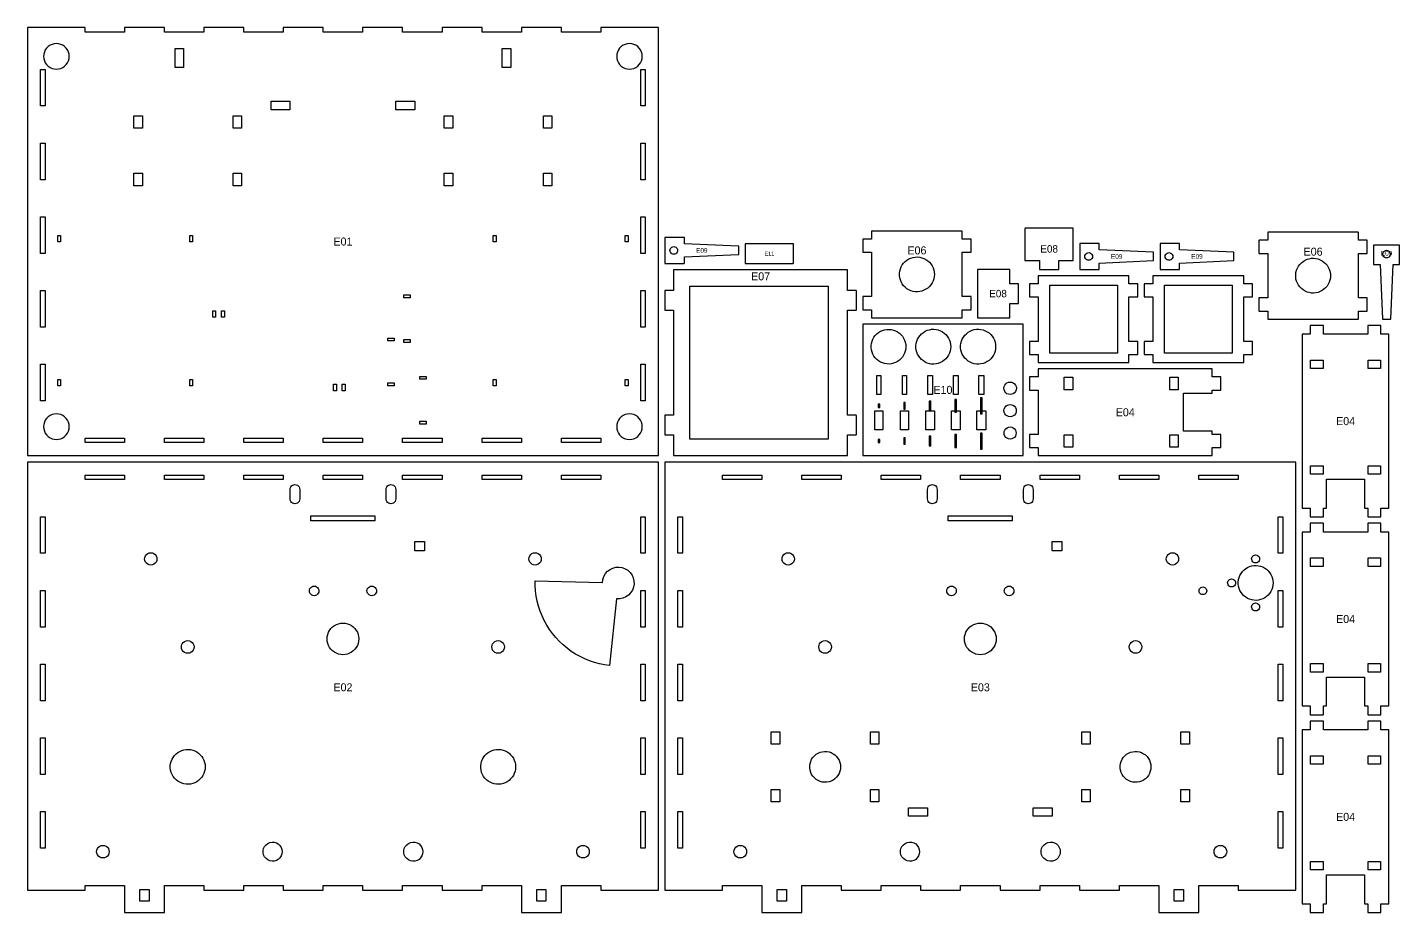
# Model space of a CAD drawing. Header units: millimetres. Extents: x 5 to 863, y 5 to 558.
import ezdxf
from ezdxf.enums import TextEntityAlignment as Align

# ---------------------------------------------------------------- set-up
doc = ezdxf.new("R2010")
doc.units = ezdxf.units.MM
for name, color, linetype in [('CUT', 1, 'CONTINUOUS'), ('ENGRAVE', 7, 'CONTINUOUS'), ('SCORE', 5, 'CONTINUOUS')]:
    doc.layers.add(name, color=color, linetype=linetype)

msp = doc.modelspace()

# ---------------------------------------------------------------- linework, layer by layer
at = {"layer": 'CUT'}
for points in [[(5, 290.8), (5.029, 290.729), (5.1, 290.7), (399.263, 290.7), (399.334, 290.729), (399.363, 290.8), (399.363, 558.3), (399.334, 558.371), (399.263, 558.4), (363.452, 558.4), (363.381, 558.371), (363.352, 558.3), (363.352, 555.4), (338.741, 555.4), (338.741, 558.3), (338.712, 558.371), (338.641, 558.4), (313.83, 558.4), (313.76, 558.371), (313.73, 558.3), (313.73, 555.4), (289.12, 555.4), (289.12, 558.3), (289.09, 558.371), (289.02, 558.4), (264.209, 558.4), (264.138, 558.371), (264.109, 558.3), (264.109, 555.4), (239.498, 555.4), (239.498, 558.3), (239.469, 558.371), (239.398, 558.4), (214.587, 558.4), (214.516, 558.371), (214.487, 558.3), (214.487, 555.4), (189.876, 555.4), (189.876, 558.3), (189.847, 558.371), (189.776, 558.4), (164.965, 558.4), (164.895, 558.371), (164.865, 558.3), (164.865, 555.4), (140.254, 555.4), (140.254, 558.3), (140.225, 558.371), (140.154, 558.4), (115.343, 558.4), (115.273, 558.371), (115.243, 558.3), (115.243, 555.4), (90.633, 555.4), (90.633, 558.3), (90.603, 558.371), (90.533, 558.4), (65.722, 558.4), (65.651, 558.371), (65.622, 558.3), (65.622, 555.4), (41.011, 555.4), (41.011, 558.3), (40.982, 558.371), (40.911, 558.4), (5.1, 558.4), (5.029, 558.371), (5, 558.3)], [(97.282, 545.2), (102.582, 545.2), (102.582, 533.4), (97.282, 533.4)], [(301.782, 545.2), (307.082, 545.2), (307.082, 533.4), (301.782, 533.4)], [(13.2, 509.309), (13.2, 532.155), (16, 532.155), (16, 509.309)], [(388.363, 509.309), (388.363, 532.155), (391.163, 532.155), (391.163, 509.309)], [(157.282, 512.2), (169.082, 512.2), (169.082, 506.9), (157.282, 506.9)], [(235.282, 512.2), (247.082, 512.2), (247.082, 506.9), (235.282, 506.9)], [(71.532, 503.2), (76.832, 503.2), (76.832, 495.4), (71.532, 495.4)], [(133.532, 503.2), (138.832, 503.2), (138.832, 495.4), (133.532, 495.4)], [(265.532, 503.2), (270.832, 503.2), (270.832, 495.4), (265.532, 495.4)], [(327.532, 503.2), (332.832, 503.2), (332.832, 495.4), (327.532, 495.4)], [(13.2, 463.218), (13.2, 486.064), (16, 486.064), (16, 463.218)], [(388.363, 463.218), (388.363, 486.064), (391.163, 486.064), (391.163, 463.218)], [(71.532, 467.2), (76.832, 467.2), (76.832, 459.4), (71.532, 459.4)], [(133.532, 467.2), (138.832, 467.2), (138.832, 459.4), (133.532, 459.4)], [(265.532, 467.2), (270.832, 467.2), (270.832, 459.4), (265.532, 459.4)], [(327.532, 467.2), (332.832, 467.2), (332.832, 459.4), (327.532, 459.4)], [(13.2, 417.127), (13.2, 439.973), (16, 439.973), (16, 417.127)], [(388.363, 417.127), (388.363, 439.973), (391.163, 439.973), (391.163, 417.127)], [(527.063, 382), (527.092, 381.929), (527.163, 381.9), (532.563, 381.9), (532.563, 377), (532.592, 376.929), (532.663, 376.9), (589.163, 376.9), (589.234, 376.929), (589.263, 377), (589.263, 381.9), (594.663, 381.9), (594.734, 381.929), (594.763, 382), (594.763, 390), (594.734, 390.071), (594.663, 390.1), (589.263, 390.1), (589.263, 417.9), (594.663, 417.9), (594.734, 417.929), (594.763, 418), (594.763, 426), (594.734, 426.071), (594.663, 426.1), (589.263, 426.1), (589.263, 431), (589.234, 431.071), (589.163, 431.1), (532.663, 431.1), (532.592, 431.071), (532.563, 431), (532.563, 426.1), (527.163, 426.1), (527.092, 426.071), (527.063, 426), (527.063, 418), (527.092, 417.929), (527.163, 417.9), (532.563, 417.9), (532.563, 390.1), (527.163, 390.1), (527.092, 390.071), (527.063, 390)], [(628.463, 412.7), (628.492, 412.629), (628.563, 412.6), (637.463, 412.6), (637.463, 407.2), (637.492, 407.129), (637.563, 407.1), (649.563, 407.1), (649.634, 407.129), (649.663, 407.2), (649.663, 412.6), (658.563, 412.6), (658.634, 412.629), (658.663, 412.7), (658.663, 432.7), (658.634, 432.771), (658.563, 432.8), (628.563, 432.8), (628.492, 432.771), (628.463, 432.7)], [(774.663, 381.2), (774.692, 381.129), (774.763, 381.1), (780.163, 381.1), (780.163, 376.2), (780.192, 376.129), (780.263, 376.1), (836.763, 376.1), (836.834, 376.129), (836.863, 376.2), (836.863, 381.1), (842.263, 381.1), (842.334, 381.129), (842.363, 381.2), (842.363, 389.2), (842.334, 389.271), (842.263, 389.3), (836.863, 389.3), (836.863, 417.1), (842.263, 417.1), (842.334, 417.129), (842.363, 417.2), (842.363, 425.2), (842.334, 425.271), (842.263, 425.3), (836.863, 425.3), (836.863, 430.2), (836.834, 430.271), (836.763, 430.3), (780.263, 430.3), (780.192, 430.271), (780.163, 430.2), (780.163, 425.3), (774.763, 425.3), (774.692, 425.271), (774.663, 425.2), (774.663, 417.2), (774.692, 417.129), (774.763, 417.1), (780.163, 417.1), (780.163, 389.3), (774.763, 389.3), (774.692, 389.271), (774.663, 389.2)], [(23.95, 428.3), (25.75, 428.3), (25.75, 424.3), (23.95, 424.3)], [(106.45, 428.3), (108.25, 428.3), (108.25, 424.3), (106.45, 424.3)], [(296.113, 428.3), (297.913, 428.3), (297.913, 424.3), (296.113, 424.3)], [(378.613, 428.3), (380.413, 428.3), (380.413, 424.3), (378.613, 424.3)], [(449.467, 416.4), (449.535, 416.431), (449.563, 416.5), (449.563, 421.5), (449.535, 421.569), (449.467, 421.6), (415.563, 423.096), (415.563, 427), (415.534, 427.071), (415.463, 427.1), (403.463, 427.1), (403.392, 427.071), (403.363, 427), (403.363, 411), (403.392, 410.929), (403.463, 410.9), (415.463, 410.9), (415.534, 410.929), (415.563, 411), (415.563, 414.904)], [(409.584, 421.317), (410.163, 421.078), (410.66, 420.696), (411.041, 420.2), (411.28, 419.621), (411.362, 419), (411.28, 418.379), (411.041, 417.8), (410.66, 417.304), (410.163, 416.922), (409.584, 416.683), (408.963, 416.601), (408.342, 416.683), (407.763, 416.922), (407.267, 417.304), (406.885, 417.8), (406.646, 418.379), (406.564, 419), (406.646, 419.621), (406.885, 420.2), (407.267, 420.696), (407.763, 421.078), (408.342, 421.317), (408.963, 421.399)], [(453.563, 411), (453.592, 410.929), (453.663, 410.9), (483.663, 410.9), (483.734, 410.929), (483.763, 411), (483.763, 423), (483.734, 423.071), (483.663, 423.1), (453.663, 423.1), (453.592, 423.071), (453.563, 423)], [(708.767, 412.6), (708.835, 412.631), (708.863, 412.7), (708.863, 417.7), (708.835, 417.769), (708.767, 417.8), (674.863, 419.296), (674.863, 423.2), (674.834, 423.271), (674.763, 423.3), (662.763, 423.3), (662.692, 423.271), (662.663, 423.2), (662.663, 407.2), (662.692, 407.129), (662.763, 407.1), (674.763, 407.1), (674.834, 407.129), (674.863, 407.2), (674.863, 411.104)], [(758.967, 412.6), (759.035, 412.631), (759.063, 412.7), (759.063, 417.7), (759.035, 417.769), (758.967, 417.8), (725.063, 419.296), (725.063, 423.2), (725.034, 423.271), (724.963, 423.3), (712.963, 423.3), (712.892, 423.271), (712.863, 423.2), (712.863, 407.2), (712.892, 407.129), (712.963, 407.1), (724.963, 407.1), (725.034, 407.129), (725.063, 407.2), (725.063, 411.104)], [(851.863, 376.196), (851.894, 376.128), (851.963, 376.1), (856.963, 376.1), (857.032, 376.128), (857.063, 376.196), (858.559, 410.1), (862.463, 410.1), (862.534, 410.129), (862.563, 410.2), (862.563, 422.2), (862.534, 422.271), (862.463, 422.3), (846.463, 422.3), (846.392, 422.271), (846.363, 422.2), (846.363, 410.2), (846.392, 410.129), (846.463, 410.1), (850.367, 410.1)], [(571.723, 402.606), (571.456, 401.235), (571.016, 399.91), (570.41, 398.651), (569.648, 397.481), (568.743, 396.417), (567.709, 395.478), (566.563, 394.679), (565.325, 394.033), (564.014, 393.551), (562.653, 393.24), (561.262, 393.106), (559.866, 393.151), (558.488, 393.373), (557.149, 393.771), (555.871, 394.336), (554.677, 395.06), (553.585, 395.931), (552.613, 396.934), (551.778, 398.054), (551.093, 399.271), (550.569, 400.565), (550.214, 401.916), (550.036, 403.302), (550.036, 404.698), (550.214, 406.084), (550.569, 407.435), (551.093, 408.729), (551.778, 409.946), (552.613, 411.066), (553.585, 412.069), (554.677, 412.94), (555.871, 413.664), (557.149, 414.229), (558.488, 414.627), (559.866, 414.849), (561.262, 414.894), (562.653, 414.76), (564.014, 414.449), (565.325, 413.967), (566.563, 413.321), (567.709, 412.522), (568.743, 411.583), (569.648, 410.519), (570.41, 409.349), (571.016, 408.09), (571.456, 406.765), (571.723, 405.394), (571.813, 404)], [(668.884, 417.517), (669.463, 417.278), (669.96, 416.896), (670.341, 416.4), (670.58, 415.821), (670.662, 415.2), (670.58, 414.579), (670.341, 414), (669.96, 413.504), (669.463, 413.122), (668.884, 412.883), (668.263, 412.801), (667.642, 412.883), (667.063, 413.122), (666.567, 413.504), (666.185, 414), (665.946, 414.579), (665.864, 415.2), (665.946, 415.821), (666.185, 416.4), (666.567, 416.896), (667.063, 417.278), (667.642, 417.517), (668.263, 417.599)], [(719.084, 417.517), (719.663, 417.278), (720.16, 416.896), (720.541, 416.4), (720.78, 415.821), (720.862, 415.2), (720.78, 414.579), (720.541, 414), (720.16, 413.504), (719.663, 413.122), (719.084, 412.883), (718.463, 412.801), (717.842, 412.883), (717.263, 413.122), (716.767, 413.504), (716.385, 414), (716.146, 414.579), (716.064, 415.2), (716.146, 415.821), (716.385, 416.4), (716.767, 416.896), (717.263, 417.278), (717.842, 417.517), (718.463, 417.599)], [(819.323, 401.806), (819.056, 400.435), (818.616, 399.11), (818.01, 397.851), (817.248, 396.681), (816.343, 395.617), (815.309, 394.678), (814.163, 393.879), (812.925, 393.233), (811.614, 392.751), (810.253, 392.44), (808.862, 392.306), (807.466, 392.351), (806.088, 392.573), (804.749, 392.971), (803.471, 393.536), (802.277, 394.26), (801.185, 395.131), (800.213, 396.134), (799.378, 397.254), (798.693, 398.471), (798.169, 399.765), (797.814, 401.116), (797.636, 402.502), (797.636, 403.898), (797.814, 405.284), (798.169, 406.635), (798.693, 407.929), (799.378, 409.146), (800.213, 410.266), (801.185, 411.269), (802.277, 412.14), (803.471, 412.864), (804.749, 413.429), (806.088, 413.827), (807.466, 414.049), (808.862, 414.094), (810.253, 413.96), (811.614, 413.649), (812.925, 413.167), (814.163, 412.521), (815.309, 411.722), (816.343, 410.783), (817.248, 409.719), (818.01, 408.549), (818.616, 407.29), (819.056, 405.965), (819.323, 404.594), (819.413, 403.2)], [(856.78, 416.079), (856.541, 415.5), (856.16, 415.004), (855.663, 414.622), (855.084, 414.383), (854.463, 414.301), (853.842, 414.383), (853.263, 414.622), (852.767, 415.004), (852.385, 415.5), (852.146, 416.079), (852.064, 416.7), (852.146, 417.321), (852.385, 417.9), (852.767, 418.396), (853.263, 418.778), (853.842, 419.017), (854.463, 419.099), (855.084, 419.017), (855.663, 418.778), (856.16, 418.396), (856.541, 417.9), (856.78, 417.321), (856.862, 416.7)], [(517.463, 290.7), (517.534, 290.729), (517.563, 290.8), (517.563, 303.7), (522.963, 303.7), (523.034, 303.729), (523.063, 303.8), (523.063, 315.8), (523.034, 315.871), (522.963, 315.9), (517.563, 315.9), (517.563, 381.7), (522.963, 381.7), (523.034, 381.729), (523.063, 381.8), (523.063, 393.8), (523.034, 393.871), (522.963, 393.9), (517.563, 393.9), (517.563, 406.8), (517.534, 406.871), (517.463, 406.9), (408.963, 406.9), (408.892, 406.871), (408.863, 406.8), (408.863, 393.9), (403.463, 393.9), (403.392, 393.871), (403.363, 393.8), (403.363, 381.8), (403.392, 381.729), (403.463, 381.7), (408.863, 381.7), (408.863, 315.9), (403.463, 315.9), (403.392, 315.871), (403.363, 315.8), (403.363, 303.8), (403.392, 303.729), (403.463, 303.7), (408.863, 303.7), (408.863, 290.8), (408.892, 290.729), (408.963, 290.7)], [(618.863, 376.9), (618.934, 376.929), (618.963, 377), (618.963, 385.9), (624.363, 385.9), (624.434, 385.929), (624.463, 386), (624.463, 398), (624.434, 398.071), (624.363, 398.1), (618.963, 398.1), (618.963, 407), (618.934, 407.071), (618.863, 407.1), (598.863, 407.1), (598.792, 407.071), (598.763, 407), (598.763, 377), (598.792, 376.929), (598.863, 376.9)], [(631.263, 354), (631.292, 353.929), (631.363, 353.9), (636.763, 353.9), (636.763, 349), (636.792, 348.929), (636.863, 348.9), (693.363, 348.9), (693.434, 348.929), (693.463, 349), (693.463, 353.9), (698.863, 353.9), (698.934, 353.929), (698.963, 354), (698.963, 362), (698.934, 362.071), (698.863, 362.1), (693.463, 362.1), (693.463, 389.9), (698.863, 389.9), (698.934, 389.929), (698.963, 390), (698.963, 398), (698.934, 398.071), (698.863, 398.1), (693.463, 398.1), (693.463, 403), (693.434, 403.071), (693.363, 403.1), (636.863, 403.1), (636.792, 403.071), (636.763, 403), (636.763, 398.1), (631.363, 398.1), (631.292, 398.071), (631.263, 398), (631.263, 390), (631.292, 389.929), (631.363, 389.9), (636.763, 389.9), (636.763, 362.1), (631.363, 362.1), (631.292, 362.071), (631.263, 362)], [(702.963, 354), (702.992, 353.929), (703.063, 353.9), (708.463, 353.9), (708.463, 349), (708.492, 348.929), (708.563, 348.9), (765.063, 348.9), (765.134, 348.929), (765.163, 349), (765.163, 353.9), (770.563, 353.9), (770.634, 353.929), (770.663, 354), (770.663, 362), (770.634, 362.071), (770.563, 362.1), (765.163, 362.1), (765.163, 389.9), (770.563, 389.9), (770.634, 389.929), (770.663, 390), (770.663, 398), (770.634, 398.071), (770.563, 398.1), (765.163, 398.1), (765.163, 403), (765.134, 403.071), (765.063, 403.1), (708.563, 403.1), (708.492, 403.071), (708.463, 403), (708.463, 398.1), (703.063, 398.1), (702.992, 398.071), (702.963, 398), (702.963, 390), (702.992, 389.929), (703.063, 389.9), (708.463, 389.9), (708.463, 362.1), (703.063, 362.1), (702.992, 362.071), (702.963, 362)], [(505.363, 300.9), (419.063, 300.9), (419.063, 396.7), (505.363, 396.7)], [(643.913, 397.2), (686.313, 397.2), (686.313, 354.8), (643.913, 354.8)], [(715.613, 397.2), (758.013, 397.2), (758.013, 354.8), (715.613, 354.8)], [(13.2, 371.036), (13.2, 393.882), (16, 393.882), (16, 371.036)], [(240.182, 391.2), (244.182, 391.2), (244.182, 389.4), (240.182, 389.4)], [(388.363, 371.036), (388.363, 393.882), (391.163, 393.882), (391.163, 371.036)], [(120.782, 381.3), (122.582, 381.3), (122.582, 377.3), (120.782, 377.3)], [(126.282, 381.3), (128.082, 381.3), (128.082, 377.3), (126.282, 377.3)], [(527.063, 290.8), (527.092, 290.729), (527.163, 290.7), (627.163, 290.7), (627.234, 290.729), (627.263, 290.8), (627.263, 372.8), (627.234, 372.871), (627.163, 372.9), (527.163, 372.9), (527.092, 372.871), (527.063, 372.8)], [(553.924, 357.413), (553.658, 356.048), (553.22, 354.728), (552.617, 353.476), (551.858, 352.311), (550.957, 351.252), (549.928, 350.317), (548.788, 349.522), (547.555, 348.879), (546.25, 348.399), (544.895, 348.089), (543.511, 347.956), (542.121, 348), (540.749, 348.222), (539.416, 348.618), (538.145, 349.181), (536.956, 349.901), (535.869, 350.768), (534.902, 351.767), (534.07, 352.881), (533.388, 354.092), (532.866, 355.381), (532.513, 356.726), (532.336, 358.105), (532.336, 359.495), (532.513, 360.874), (532.866, 362.219), (533.388, 363.508), (534.07, 364.719), (534.902, 365.833), (535.869, 366.832), (536.956, 367.699), (538.145, 368.419), (539.416, 368.982), (540.749, 369.378), (542.121, 369.6), (543.511, 369.644), (544.895, 369.511), (546.25, 369.201), (547.555, 368.721), (548.788, 368.078), (549.928, 367.283), (550.957, 366.348), (551.858, 365.289), (552.617, 364.124), (553.22, 362.872), (553.658, 361.552), (553.924, 360.187), (554.013, 358.8)], [(581.973, 357.406), (581.706, 356.035), (581.266, 354.71), (580.66, 353.451), (579.898, 352.281), (578.993, 351.217), (577.959, 350.278), (576.813, 349.479), (575.575, 348.833), (574.264, 348.351), (572.903, 348.04), (571.512, 347.906), (570.116, 347.951), (568.738, 348.173), (567.399, 348.571), (566.121, 349.136), (564.927, 349.86), (563.835, 350.731), (562.863, 351.734), (562.028, 352.854), (561.343, 354.071), (560.819, 355.365), (560.464, 356.716), (560.286, 358.102), (560.286, 359.498), (560.464, 360.884), (560.819, 362.235), (561.343, 363.529), (562.028, 364.746), (562.863, 365.866), (563.835, 366.869), (564.927, 367.74), (566.121, 368.464), (567.399, 369.029), (568.738, 369.427), (570.116, 369.649), (571.512, 369.694), (572.903, 369.56), (574.264, 369.249), (575.575, 368.767), (576.813, 368.121), (577.959, 367.322), (578.993, 366.383), (579.898, 365.319), (580.66, 364.149), (581.266, 362.89), (581.706, 361.565), (581.973, 360.194), (582.063, 358.8)], [(610.023, 357.4), (609.755, 356.023), (609.313, 354.691), (608.704, 353.427), (607.938, 352.251), (607.029, 351.182), (605.99, 350.239), (604.839, 349.436), (603.595, 348.787), (602.279, 348.303), (600.911, 347.991), (599.514, 347.856), (598.112, 347.901), (596.726, 348.125), (595.381, 348.524), (594.098, 349.092), (592.898, 349.819), (591.801, 350.694), (590.825, 351.702), (589.986, 352.827), (589.298, 354.049), (588.771, 355.35), (588.415, 356.707), (588.236, 358.098), (588.236, 359.502), (588.415, 360.893), (588.771, 362.25), (589.298, 363.551), (589.986, 364.773), (590.825, 365.898), (591.801, 366.906), (592.898, 367.781), (594.098, 368.508), (595.381, 369.076), (596.726, 369.475), (598.112, 369.699), (599.514, 369.744), (600.911, 369.609), (602.279, 369.297), (603.595, 368.813), (604.839, 368.164), (605.99, 367.361), (607.029, 366.418), (607.938, 365.349), (608.704, 364.173), (609.313, 362.909), (609.755, 361.577), (610.023, 360.2), (610.113, 358.8)], [(801.726, 258), (801.755, 257.929), (801.826, 257.9), (806.726, 257.9), (806.726, 252.5), (806.755, 252.429), (806.826, 252.4), (814.826, 252.4), (814.897, 252.429), (814.926, 252.5), (814.926, 257.9), (816.826, 257.9), (816.897, 257.929), (816.926, 258), (816.926, 275.9), (840.726, 275.9), (840.726, 258), (840.755, 257.929), (840.826, 257.9), (842.726, 257.9), (842.726, 252.5), (842.755, 252.429), (842.826, 252.4), (850.826, 252.4), (850.897, 252.429), (850.926, 252.5), (850.926, 257.9), (855.826, 257.9), (855.897, 257.929), (855.926, 258), (855.926, 366.5), (855.897, 366.571), (855.826, 366.6), (850.926, 366.6), (850.926, 372), (850.897, 372.071), (850.826, 372.1), (842.826, 372.1), (842.755, 372.071), (842.726, 372), (842.726, 366.6), (814.926, 366.6), (814.926, 372), (814.897, 372.071), (814.826, 372.1), (806.826, 372.1), (806.755, 372.071), (806.726, 372), (806.726, 366.6), (801.826, 366.6), (801.755, 366.571), (801.726, 366.5)], [(230.182, 364.2), (234.182, 364.2), (234.182, 362.4), (230.182, 362.4)], [(240.182, 363.2), (244.182, 363.2), (244.182, 361.4), (240.182, 361.4)], [(13.2, 324.945), (13.2, 347.791), (16, 347.791), (16, 324.945)], [(388.363, 324.945), (388.363, 347.791), (391.163, 347.791), (391.163, 324.945)], [(745.363, 290.7), (745.434, 290.729), (745.463, 290.8), (745.463, 295.7), (750.863, 295.7), (750.934, 295.729), (750.963, 295.8), (750.963, 303.8), (750.934, 303.871), (750.863, 303.9), (745.463, 303.9), (745.463, 305.8), (745.434, 305.871), (745.363, 305.9), (727.463, 305.9), (727.463, 329.7), (745.363, 329.7), (745.434, 329.729), (745.463, 329.8), (745.463, 331.7), (750.863, 331.7), (750.934, 331.729), (750.963, 331.8), (750.963, 339.8), (750.934, 339.871), (750.863, 339.9), (745.463, 339.9), (745.463, 344.8), (745.434, 344.871), (745.363, 344.9), (636.863, 344.9), (636.792, 344.871), (636.763, 344.8), (636.763, 339.9), (631.363, 339.9), (631.292, 339.871), (631.263, 339.8), (631.263, 331.8), (631.292, 331.729), (631.363, 331.7), (636.763, 331.7), (636.763, 303.9), (631.363, 303.9), (631.292, 303.871), (631.263, 303.8), (631.263, 295.8), (631.292, 295.729), (631.363, 295.7), (636.763, 295.7), (636.763, 290.8), (636.792, 290.729), (636.863, 290.7)], [(806.926, 345.1), (806.926, 350.4), (814.726, 350.4), (814.726, 345.1)], [(842.926, 345.1), (842.926, 350.4), (850.726, 350.4), (850.726, 345.1)], [(23.95, 338.3), (25.75, 338.3), (25.75, 334.3), (23.95, 334.3)], [(106.45, 338.3), (108.25, 338.3), (108.25, 334.3), (106.45, 334.3)], [(196.282, 335.3), (198.082, 335.3), (198.082, 331.3), (196.282, 331.3)], [(201.782, 335.3), (203.582, 335.3), (203.582, 331.3), (201.782, 331.3)], [(230.182, 336.2), (234.182, 336.2), (234.182, 334.4), (230.182, 334.4)], [(250.182, 340.2), (254.182, 340.2), (254.182, 338.4), (250.182, 338.4)], [(296.113, 338.3), (297.913, 338.3), (297.913, 334.3), (296.113, 334.3)], [(378.613, 338.3), (380.413, 338.3), (380.413, 334.3), (378.613, 334.3)], [(535.913, 340.7), (538.413, 340.7), (538.413, 328.9), (535.913, 328.9)], [(551.838, 340.7), (554.488, 340.7), (554.488, 328.9), (551.838, 328.9)], [(567.763, 340.7), (570.563, 340.7), (570.563, 328.9), (567.763, 328.9)], [(583.688, 340.7), (586.638, 340.7), (586.638, 328.9), (583.688, 328.9)], [(599.613, 340.7), (602.713, 340.7), (602.713, 328.9), (599.613, 328.9)], [(622.929, 331.791), (622.54, 330.85), (621.92, 330.043), (621.113, 329.423), (620.172, 329.034), (619.163, 328.901), (618.154, 329.034), (617.213, 329.423), (616.406, 330.043), (615.786, 330.85), (615.397, 331.791), (615.264, 332.8), (615.397, 333.809), (615.786, 334.75), (616.406, 335.557), (617.213, 336.177), (618.154, 336.566), (619.163, 336.699), (620.172, 336.566), (621.113, 336.177), (621.92, 335.557), (622.54, 334.75), (622.929, 333.809), (623.062, 332.8)], [(658.263, 331.9), (652.963, 331.9), (652.963, 339.7), (658.263, 339.7)], [(724.263, 331.9), (718.963, 331.9), (718.963, 339.7), (724.263, 339.7)], [(534.663, 318.7), (539.663, 318.7), (539.663, 306.9), (534.663, 306.9)], [(550.588, 318.7), (555.738, 318.7), (555.738, 306.9), (550.588, 306.9)], [(566.513, 318.7), (571.813, 318.7), (571.813, 306.9), (566.513, 306.9)], [(582.438, 318.7), (587.888, 318.7), (587.888, 306.9), (582.438, 306.9)], [(598.363, 318.7), (603.963, 318.7), (603.963, 306.9), (598.363, 306.9)], [(622.881, 317.804), (622.497, 316.875), (621.885, 316.078), (621.088, 315.467), (620.159, 315.082), (619.163, 314.951), (618.167, 315.082), (617.238, 315.467), (616.441, 316.078), (615.83, 316.875), (615.445, 317.804), (615.314, 318.8), (615.445, 319.796), (615.83, 320.725), (616.441, 321.522), (617.238, 322.133), (618.167, 322.518), (619.163, 322.649), (620.159, 322.518), (621.088, 322.133), (621.885, 321.522), (622.497, 320.725), (622.881, 319.796), (623.012, 318.8)], [(250.182, 312.2), (254.182, 312.2), (254.182, 310.4), (250.182, 310.4)], [(41.011, 298.9), (41.011, 301.7), (65.622, 301.7), (65.622, 298.9)], [(90.633, 298.9), (90.633, 301.7), (115.243, 301.7), (115.243, 298.9)], [(140.254, 298.9), (140.254, 301.7), (164.865, 301.7), (164.865, 298.9)], [(189.876, 298.9), (189.876, 301.7), (214.487, 301.7), (214.487, 298.9)], [(239.498, 298.9), (239.498, 301.7), (264.109, 301.7), (264.109, 298.9)], [(289.12, 298.9), (289.12, 301.7), (313.73, 301.7), (313.73, 298.9)], [(338.741, 298.9), (338.741, 301.7), (363.352, 301.7), (363.352, 298.9)], [(622.833, 303.817), (622.453, 302.9), (621.849, 302.114), (621.063, 301.51), (620.146, 301.13), (619.163, 301.001), (618.18, 301.13), (617.263, 301.51), (616.477, 302.114), (615.873, 302.9), (615.493, 303.817), (615.364, 304.8), (615.493, 305.783), (615.873, 306.7), (616.477, 307.486), (617.263, 308.09), (618.18, 308.47), (619.163, 308.599), (620.146, 308.47), (621.063, 308.09), (621.849, 307.486), (622.453, 306.7), (622.833, 305.783), (622.962, 304.8)], [(658.263, 295.9), (652.963, 295.9), (652.963, 303.7), (658.263, 303.7)], [(724.263, 295.9), (718.963, 295.9), (718.963, 303.7), (724.263, 303.7)], [(5, 19.1), (5.029, 19.029), (5.1, 19), (40.911, 19), (40.982, 19.029), (41.011, 19.1), (41.011, 22), (65.622, 22), (65.622, 5.1), (65.651, 5.029), (65.722, 5), (90.533, 5), (90.603, 5.029), (90.633, 5.1), (90.633, 22), (115.243, 22), (115.243, 19.1), (115.273, 19.029), (115.343, 19), (140.154, 19), (140.225, 19.029), (140.254, 19.1), (140.254, 22), (164.865, 22), (164.865, 19.1), (164.895, 19.029), (164.965, 19), (189.776, 19), (189.847, 19.029), (189.876, 19.1), (189.876, 22), (214.487, 22), (214.487, 19.1), (214.516, 19.029), (214.587, 19), (239.398, 19), (239.469, 19.029), (239.498, 19.1), (239.498, 22), (264.109, 22), (264.109, 19.1), (264.138, 19.029), (264.209, 19), (289.02, 19), (289.09, 19.029), (289.12, 19.1), (289.12, 22), (313.73, 22), (313.73, 5.1), (313.76, 5.029), (313.83, 5), (338.641, 5), (338.712, 5.029), (338.741, 5.1), (338.741, 22), (363.352, 22), (363.352, 19.1), (363.381, 19.029), (363.452, 19), (399.263, 19), (399.334, 19.029), (399.363, 19.1), (399.363, 286.6), (399.334, 286.671), (399.263, 286.7), (5.1, 286.7), (5.029, 286.671), (5, 286.6)], [(403.363, 19.1), (403.392, 19.029), (403.463, 19), (439.274, 19), (439.345, 19.029), (439.374, 19.1), (439.374, 22), (463.985, 22), (463.985, 5.1), (464.014, 5.029), (464.085, 5), (488.896, 5), (488.966, 5.029), (488.996, 5.1), (488.996, 22), (513.607, 22), (513.607, 19.1), (513.636, 19.029), (513.707, 19), (538.517, 19), (538.588, 19.029), (538.617, 19.1), (538.617, 22), (563.228, 22), (563.228, 19.1), (563.258, 19.029), (563.328, 19), (588.139, 19), (588.21, 19.029), (588.239, 19.1), (588.239, 22), (612.85, 22), (612.85, 19.1), (612.879, 19.029), (612.95, 19), (637.761, 19), (637.832, 19.029), (637.861, 19.1), (637.861, 22), (662.472, 22), (662.472, 19.1), (662.501, 19.029), (662.572, 19), (687.383, 19), (687.453, 19.029), (687.483, 19.1), (687.483, 22), (712.093, 22), (712.093, 5.1), (712.123, 5.029), (712.193, 5), (737.004, 5), (737.075, 5.029), (737.104, 5.1), (737.104, 22), (761.715, 22), (761.715, 19.1), (761.745, 19.029), (761.815, 19), (797.626, 19), (797.697, 19.029), (797.726, 19.1), (797.726, 286.6), (797.697, 286.671), (797.626, 286.7), (403.463, 286.7), (403.392, 286.671), (403.363, 286.6)], [(806.926, 279.1), (806.926, 284.4), (814.726, 284.4), (814.726, 279.1)], [(842.926, 279.1), (842.926, 284.4), (850.726, 284.4), (850.726, 279.1)], [(41.011, 275.7), (41.011, 278.5), (65.622, 278.5), (65.622, 275.7)], [(90.633, 275.7), (90.633, 278.5), (115.243, 278.5), (115.243, 275.7)], [(140.254, 275.7), (140.254, 278.5), (164.865, 278.5), (164.865, 275.7)], [(189.876, 275.7), (189.876, 278.5), (214.487, 278.5), (214.487, 275.7)], [(239.498, 275.7), (239.498, 278.5), (264.109, 278.5), (264.109, 275.7)], [(289.12, 275.7), (289.12, 278.5), (313.73, 278.5), (313.73, 275.7)], [(338.741, 275.7), (338.741, 278.5), (363.352, 278.5), (363.352, 275.7)], [(439.374, 275.7), (439.374, 278.5), (463.985, 278.5), (463.985, 275.7)], [(488.996, 275.7), (488.996, 278.5), (513.607, 278.5), (513.607, 275.7)], [(538.617, 275.7), (538.617, 278.5), (563.228, 278.5), (563.228, 275.7)], [(588.239, 275.7), (588.239, 278.5), (612.85, 278.5), (612.85, 275.7)], [(637.861, 275.7), (637.861, 278.5), (662.472, 278.5), (662.472, 275.7)], [(687.483, 275.7), (687.483, 278.5), (712.093, 278.5), (712.093, 275.7)], [(737.104, 275.7), (737.104, 278.5), (761.715, 278.5), (761.715, 275.7)], [(175.182, 263.607), (175.078, 262.824), (174.779, 262.1), (174.302, 261.479), (173.681, 261.003), (172.958, 260.703), (172.182, 260.601), (171.405, 260.703), (170.682, 261.003), (170.061, 261.479), (169.584, 262.1), (169.285, 262.824), (169.182, 263.607), (169.182, 269.593), (169.285, 270.376), (169.584, 271.1), (170.061, 271.721), (170.682, 272.197), (171.405, 272.497), (172.182, 272.599), (172.958, 272.497), (173.681, 272.197), (174.302, 271.721), (174.779, 271.1), (175.078, 270.376), (175.182, 269.593)], [(235.182, 263.607), (235.078, 262.824), (234.779, 262.1), (234.302, 261.479), (233.681, 261.003), (232.958, 260.703), (232.182, 260.601), (231.405, 260.703), (230.682, 261.003), (230.061, 261.479), (229.584, 262.1), (229.285, 262.824), (229.182, 263.607), (229.182, 269.593), (229.285, 270.376), (229.584, 271.1), (230.061, 271.721), (230.682, 272.197), (231.405, 272.497), (232.182, 272.599), (232.958, 272.497), (233.681, 272.197), (234.302, 271.721), (234.779, 271.1), (235.078, 270.376), (235.182, 269.593)], [(573.545, 263.607), (573.442, 262.824), (573.142, 262.1), (572.665, 261.479), (572.044, 261.003), (571.321, 260.703), (570.545, 260.601), (569.768, 260.703), (569.045, 261.003), (568.424, 261.479), (567.947, 262.1), (567.648, 262.824), (567.545, 263.607), (567.545, 269.593), (567.648, 270.376), (567.947, 271.1), (568.424, 271.721), (569.045, 272.197), (569.768, 272.497), (570.545, 272.599), (571.321, 272.497), (572.044, 272.197), (572.665, 271.721), (573.142, 271.1), (573.442, 270.376), (573.545, 269.593)], [(633.545, 263.607), (633.442, 262.824), (633.142, 262.1), (632.665, 261.479), (632.044, 261.003), (631.321, 260.703), (630.545, 260.601), (629.768, 260.703), (629.045, 261.003), (628.424, 261.479), (627.947, 262.1), (627.648, 262.824), (627.545, 263.607), (627.545, 269.593), (627.648, 270.376), (627.947, 271.1), (628.424, 271.721), (629.045, 272.197), (629.768, 272.497), (630.545, 272.599), (631.321, 272.497), (632.044, 272.197), (632.665, 271.721), (633.142, 271.1), (633.442, 270.376), (633.545, 269.593)], [(13.2, 229.609), (13.2, 252.455), (16, 252.455), (16, 229.609)], [(182.182, 252.992), (222.182, 252.992), (222.182, 249.992), (182.182, 249.992)], [(388.363, 229.609), (388.363, 252.455), (391.163, 252.455), (391.163, 229.609)], [(411.563, 229.609), (411.563, 252.455), (414.363, 252.455), (414.363, 229.609)], [(580.545, 252.992), (620.545, 252.992), (620.545, 249.992), (580.545, 249.992)], [(786.726, 229.609), (786.726, 252.455), (789.526, 252.455), (789.526, 229.609)], [(801.726, 134.3), (801.755, 134.229), (801.826, 134.2), (806.726, 134.2), (806.726, 128.8), (806.755, 128.729), (806.826, 128.7), (814.826, 128.7), (814.897, 128.729), (814.926, 128.8), (814.926, 134.2), (816.826, 134.2), (816.897, 134.229), (816.926, 134.3), (816.926, 152.2), (840.726, 152.2), (840.726, 134.3), (840.755, 134.229), (840.826, 134.2), (842.726, 134.2), (842.726, 128.8), (842.755, 128.729), (842.826, 128.7), (850.826, 128.7), (850.897, 128.729), (850.926, 128.8), (850.926, 134.2), (855.826, 134.2), (855.897, 134.229), (855.926, 134.3), (855.926, 242.8), (855.897, 242.871), (855.826, 242.9), (850.926, 242.9), (850.926, 248.3), (850.897, 248.371), (850.826, 248.4), (842.826, 248.4), (842.755, 248.371), (842.726, 248.3), (842.726, 242.9), (814.926, 242.9), (814.926, 248.3), (814.897, 248.371), (814.826, 248.4), (806.826, 248.4), (806.755, 248.371), (806.726, 248.3), (806.726, 242.9), (801.826, 242.9), (801.755, 242.871), (801.726, 242.8)], [(247.182, 237.1), (253.182, 237.1), (253.182, 231.1), (247.182, 231.1)], [(645.545, 237.1), (651.545, 237.1), (651.545, 231.1), (645.545, 231.1)], [(85.818, 225.104), (85.433, 224.175), (84.822, 223.378), (84.025, 222.767), (83.096, 222.382), (82.1, 222.251), (81.104, 222.382), (80.175, 222.767), (79.378, 223.378), (78.767, 224.175), (78.382, 225.104), (78.251, 226.1), (78.382, 227.096), (78.767, 228.025), (79.378, 228.822), (80.175, 229.433), (81.104, 229.818), (82.1, 229.949), (83.096, 229.818), (84.025, 229.433), (84.822, 228.822), (85.433, 228.025), (85.818, 227.096), (85.949, 226.1)], [(325.981, 225.104), (325.597, 224.175), (324.985, 223.378), (324.188, 222.767), (323.259, 222.382), (322.263, 222.251), (321.267, 222.382), (320.338, 222.767), (319.541, 223.378), (318.93, 224.175), (318.545, 225.104), (318.414, 226.1), (318.545, 227.096), (318.93, 228.025), (319.541, 228.822), (320.338, 229.433), (321.267, 229.818), (322.263, 229.949), (323.259, 229.818), (324.188, 229.433), (324.985, 228.822), (325.597, 228.025), (325.981, 227.096), (326.112, 226.1)], [(484.181, 225.104), (483.797, 224.175), (483.185, 223.378), (482.388, 222.767), (481.459, 222.382), (480.463, 222.251), (479.467, 222.382), (478.538, 222.767), (477.741, 223.378), (477.13, 224.175), (476.745, 225.104), (476.614, 226.1), (476.745, 227.096), (477.13, 228.025), (477.741, 228.822), (478.538, 229.433), (479.467, 229.818), (480.463, 229.949), (481.459, 229.818), (482.388, 229.433), (483.185, 228.822), (483.797, 228.025), (484.181, 227.096), (484.312, 226.1)], [(724.344, 225.104), (723.96, 224.175), (723.348, 223.378), (722.551, 222.767), (721.622, 222.382), (720.626, 222.251), (719.63, 222.382), (718.702, 222.767), (717.904, 223.378), (717.293, 224.175), (716.908, 225.104), (716.777, 226.1), (716.908, 227.096), (717.293, 228.025), (717.904, 228.822), (718.702, 229.433), (719.63, 229.818), (720.626, 229.949), (721.622, 229.818), (722.551, 229.433), (723.348, 228.822), (723.96, 228.025), (724.344, 227.096), (724.475, 226.1)], [(775.04, 225.453), (774.79, 224.85), (774.393, 224.333), (773.876, 223.936), (773.273, 223.686), (772.626, 223.601), (771.979, 223.686), (771.377, 223.936), (770.859, 224.333), (770.462, 224.85), (770.212, 225.453), (770.127, 226.1), (770.212, 226.747), (770.462, 227.35), (770.859, 227.867), (771.377, 228.264), (771.979, 228.514), (772.626, 228.599), (773.273, 228.514), (773.876, 228.264), (774.393, 227.867), (774.79, 227.35), (775.04, 226.747), (775.125, 226.1)], [(806.926, 221.4), (806.926, 226.7), (814.726, 226.7), (814.726, 221.4)], [(842.926, 221.4), (842.926, 226.7), (850.726, 226.7), (850.726, 221.4)], [(368.766, 159.495), (365.665, 159.917), (362.498, 160.551), (359.377, 161.381), (356.313, 162.403), (353.319, 163.614), (350.406, 165.008), (347.585, 166.581), (344.868, 168.327), (342.264, 170.238), (339.785, 172.308), (337.439, 174.527), (335.235, 176.889), (333.183, 179.382), (331.289, 181.999), (329.563, 184.728), (328.009, 187.56), (326.634, 190.482), (325.444, 193.485), (324.443, 196.555), (323.635, 199.682), (323.022, 202.854), (322.609, 206.057), (322.395, 209.279), (322.383, 212.409), (364.264, 211.272), (364.332, 211.296), (364.366, 211.359), (364.617, 213.325), (365.249, 215.193), (366.24, 216.899), (367.549, 218.374), (369.124, 219.561), (370.903, 220.412), (372.816, 220.893), (374.786, 220.986), (376.735, 220.686), (378.586, 220.006), (380.266, 218.972), (381.707, 217.626), (382.853, 216.02), (383.658, 214.22), (384.09, 212.295), (384.132, 210.324), (383.782, 208.383), (383.055, 206.549), (381.978, 204.897), (380.595, 203.491), (378.961, 202.386), (377.141, 201.628), (375.206, 201.245), (373.224, 201.254), (373.156, 201.229), (373.124, 201.165)], [(783.436, 209.706), (783.169, 208.335), (782.729, 207.01), (782.123, 205.751), (781.361, 204.581), (780.456, 203.517), (779.422, 202.578), (778.276, 201.779), (777.038, 201.133), (775.727, 200.651), (774.366, 200.34), (772.975, 200.206), (771.579, 200.251), (770.201, 200.473), (768.862, 200.871), (767.585, 201.436), (766.39, 202.16), (765.298, 203.031), (764.327, 204.034), (763.491, 205.154), (762.806, 206.371), (762.282, 207.665), (761.927, 209.016), (761.749, 210.402), (761.749, 211.798), (761.927, 213.184), (762.282, 214.535), (762.806, 215.829), (763.491, 217.046), (764.327, 218.166), (765.298, 219.169), (766.39, 220.04), (767.585, 220.764), (768.862, 221.329), (770.201, 221.727), (771.579, 221.949), (772.975, 221.994), (774.366, 221.86), (775.727, 221.549), (777.038, 221.067), (778.276, 220.421), (779.422, 219.622), (780.456, 218.683), (781.361, 217.619), (782.123, 216.449), (782.729, 215.19), (783.169, 213.865), (783.436, 212.494), (783.526, 211.1)], [(13.2, 183.518), (13.2, 206.364), (16, 206.364), (16, 183.518)], [(187.078, 205.324), (186.779, 204.6), (186.302, 203.979), (185.681, 203.503), (184.958, 203.203), (184.182, 203.101), (183.405, 203.203), (182.682, 203.503), (182.061, 203.979), (181.584, 204.6), (181.285, 205.324), (181.182, 206.1), (181.285, 206.876), (181.584, 207.6), (182.061, 208.221), (182.682, 208.697), (183.405, 208.997), (184.182, 209.099), (184.958, 208.997), (185.681, 208.697), (186.302, 208.221), (186.779, 207.6), (187.078, 206.876), (187.181, 206.1)], [(223.078, 205.324), (222.779, 204.6), (222.302, 203.979), (221.681, 203.503), (220.958, 203.203), (220.182, 203.101), (219.405, 203.203), (218.682, 203.503), (218.061, 203.979), (217.584, 204.6), (217.285, 205.324), (217.182, 206.1), (217.285, 206.876), (217.584, 207.6), (218.061, 208.221), (218.682, 208.697), (219.405, 208.997), (220.182, 209.099), (220.958, 208.997), (221.681, 208.697), (222.302, 208.221), (222.779, 207.6), (223.078, 206.876), (223.181, 206.1)], [(388.363, 183.518), (388.363, 206.364), (391.163, 206.364), (391.163, 183.518)], [(411.563, 183.518), (411.563, 206.364), (414.363, 206.364), (414.363, 183.518)], [(585.442, 205.324), (585.142, 204.6), (584.665, 203.979), (584.044, 203.503), (583.321, 203.203), (582.545, 203.101), (581.768, 203.203), (581.045, 203.503), (580.424, 203.979), (579.947, 204.6), (579.648, 205.324), (579.545, 206.1), (579.648, 206.876), (579.947, 207.6), (580.424, 208.221), (581.045, 208.697), (581.768, 208.997), (582.545, 209.099), (583.321, 208.997), (584.044, 208.697), (584.665, 208.221), (585.142, 207.6), (585.442, 206.876), (585.544, 206.1)], [(621.442, 205.324), (621.142, 204.6), (620.665, 203.979), (620.044, 203.503), (619.321, 203.203), (618.545, 203.101), (617.768, 203.203), (617.045, 203.503), (616.424, 203.979), (615.947, 204.6), (615.648, 205.324), (615.545, 206.1), (615.648, 206.876), (615.947, 207.6), (616.424, 208.221), (617.045, 208.697), (617.768, 208.997), (618.545, 209.099), (619.321, 208.997), (620.044, 208.697), (620.665, 208.221), (621.142, 207.6), (621.442, 206.876), (621.544, 206.1)], [(741.969, 205.584), (741.73, 205.005), (741.349, 204.508), (740.852, 204.127), (740.273, 203.887), (739.652, 203.806), (739.031, 203.887), (738.453, 204.127), (737.956, 204.508), (737.574, 205.005), (737.335, 205.584), (737.253, 206.205), (737.335, 206.826), (737.574, 207.404), (737.956, 207.901), (738.453, 208.282), (739.031, 208.522), (739.652, 208.604), (740.273, 208.522), (740.852, 208.282), (741.349, 207.901), (741.73, 207.404), (741.969, 206.826), (742.051, 206.205)], [(760.04, 210.453), (759.79, 209.85), (759.393, 209.333), (758.876, 208.936), (758.273, 208.686), (757.626, 208.601), (756.979, 208.686), (756.377, 208.936), (755.859, 209.333), (755.462, 209.85), (755.212, 210.453), (755.127, 211.1), (755.212, 211.747), (755.462, 212.35), (755.859, 212.867), (756.377, 213.264), (756.979, 213.514), (757.626, 213.599), (758.273, 213.514), (758.876, 213.264), (759.393, 212.867), (759.79, 212.35), (760.04, 211.747), (760.125, 211.1)], [(786.726, 183.518), (786.726, 206.364), (789.526, 206.364), (789.526, 183.518)], [(775.04, 195.453), (774.79, 194.85), (774.393, 194.333), (773.876, 193.936), (773.273, 193.686), (772.626, 193.601), (771.979, 193.686), (771.377, 193.936), (770.859, 194.333), (770.462, 194.85), (770.212, 195.453), (770.127, 196.1), (770.212, 196.747), (770.462, 197.35), (770.859, 197.867), (771.377, 198.264), (771.979, 198.514), (772.626, 198.599), (773.273, 198.514), (773.876, 198.264), (774.393, 197.867), (774.79, 197.35), (775.04, 196.747), (775.125, 196.1)], [(211.981, 174.691), (211.68, 173.311), (211.187, 171.987), (210.51, 170.748), (209.663, 169.617), (208.664, 168.618), (207.534, 167.772), (206.294, 167.095), (204.971, 166.601), (203.59, 166.301), (202.182, 166.2), (200.773, 166.301), (199.392, 166.601), (198.069, 167.095), (196.829, 167.772), (195.699, 168.618), (194.7, 169.617), (193.853, 170.748), (193.176, 171.987), (192.683, 173.311), (192.383, 174.691), (192.282, 176.1), (192.383, 177.509), (192.683, 178.889), (193.176, 180.213), (193.853, 181.452), (194.7, 182.583), (195.699, 183.582), (196.829, 184.428), (198.069, 185.105), (199.392, 185.599), (200.773, 185.899), (202.182, 186), (203.59, 185.899), (204.971, 185.599), (206.294, 185.105), (207.534, 184.428), (208.664, 183.582), (209.663, 182.583), (210.51, 181.452), (211.187, 180.213), (211.68, 178.889), (211.981, 177.509), (212.081, 176.1)], [(610.344, 174.691), (610.043, 173.311), (609.55, 171.987), (608.873, 170.748), (608.026, 169.617), (607.028, 168.618), (605.897, 167.772), (604.657, 167.095), (603.334, 166.601), (601.953, 166.301), (600.545, 166.2), (599.136, 166.301), (597.756, 166.601), (596.432, 167.095), (595.192, 167.772), (594.062, 168.618), (593.063, 169.617), (592.216, 170.748), (591.539, 171.987), (591.046, 173.311), (590.746, 174.691), (590.645, 176.1), (590.746, 177.509), (591.046, 178.889), (591.539, 180.213), (592.216, 181.452), (593.063, 182.583), (594.062, 183.582), (595.192, 184.428), (596.432, 185.105), (597.756, 185.599), (599.136, 185.899), (600.545, 186), (601.953, 185.899), (603.334, 185.599), (604.657, 185.105), (605.897, 184.428), (607.028, 183.582), (608.026, 182.583), (608.873, 181.452), (609.55, 180.213), (610.043, 178.889), (610.344, 177.509), (610.444, 176.1)], [(108.996, 170.078), (108.602, 169.125), (107.974, 168.308), (107.156, 167.68), (106.204, 167.285), (105.182, 167.151), (104.159, 167.285), (103.207, 167.68), (102.389, 168.308), (101.761, 169.125), (101.367, 170.078), (101.232, 171.1), (101.367, 172.122), (101.761, 173.075), (102.389, 173.892), (103.207, 174.52), (104.159, 174.915), (105.182, 175.049), (106.204, 174.915), (107.156, 174.52), (107.974, 173.892), (108.602, 173.075), (108.996, 172.122), (109.131, 171.1)], [(302.996, 170.078), (302.602, 169.125), (301.974, 168.308), (301.156, 167.68), (300.204, 167.285), (299.182, 167.151), (298.159, 167.285), (297.207, 167.68), (296.389, 168.308), (295.761, 169.125), (295.367, 170.078), (295.232, 171.1), (295.367, 172.122), (295.761, 173.075), (296.389, 173.892), (297.207, 174.52), (298.159, 174.915), (299.182, 175.049), (300.204, 174.915), (301.156, 174.52), (301.974, 173.892), (302.602, 173.075), (302.996, 172.122), (303.131, 171.1)], [(507.359, 170.078), (506.965, 169.125), (506.337, 168.308), (505.519, 167.68), (504.567, 167.285), (503.545, 167.151), (502.522, 167.285), (501.57, 167.68), (500.752, 168.308), (500.125, 169.125), (499.73, 170.078), (499.595, 171.1), (499.73, 172.122), (500.125, 173.075), (500.752, 173.892), (501.57, 174.52), (502.522, 174.915), (503.545, 175.049), (504.567, 174.915), (505.519, 174.52), (506.337, 173.892), (506.965, 173.075), (507.359, 172.122), (507.494, 171.1)], [(701.359, 170.078), (700.965, 169.125), (700.337, 168.308), (699.519, 167.68), (698.567, 167.285), (697.545, 167.151), (696.522, 167.285), (695.57, 167.68), (694.752, 168.308), (694.125, 169.125), (693.73, 170.078), (693.595, 171.1), (693.73, 172.122), (694.125, 173.075), (694.752, 173.892), (695.57, 174.52), (696.522, 174.915), (697.545, 175.049), (698.567, 174.915), (699.519, 174.52), (700.337, 173.892), (700.965, 173.075), (701.359, 172.122), (701.494, 171.1)], [(13.2, 137.427), (13.2, 160.273), (16, 160.273), (16, 137.427)], [(388.363, 137.427), (388.363, 160.273), (391.163, 160.273), (391.163, 137.427)], [(411.563, 137.427), (411.563, 160.273), (414.363, 160.273), (414.363, 137.427)], [(786.726, 137.427), (786.726, 160.273), (789.526, 160.273), (789.526, 137.427)], [(806.926, 155.4), (806.926, 160.7), (814.726, 160.7), (814.726, 155.4)], [(842.926, 155.4), (842.926, 160.7), (850.726, 160.7), (850.726, 155.4)], [(801.726, 10.6), (801.755, 10.529), (801.826, 10.5), (806.726, 10.5), (806.726, 5.1), (806.755, 5.029), (806.826, 5), (814.826, 5), (814.897, 5.029), (814.926, 5.1), (814.926, 10.5), (816.826, 10.5), (816.897, 10.529), (816.926, 10.6), (816.926, 28.5), (840.726, 28.5), (840.726, 10.6), (840.755, 10.529), (840.826, 10.5), (842.726, 10.5), (842.726, 5.1), (842.755, 5.029), (842.826, 5), (850.826, 5), (850.897, 5.029), (850.926, 5.1), (850.926, 10.5), (855.826, 10.5), (855.897, 10.529), (855.926, 10.6), (855.926, 119.1), (855.897, 119.171), (855.826, 119.2), (850.926, 119.2), (850.926, 124.6), (850.897, 124.671), (850.826, 124.7), (842.826, 124.7), (842.755, 124.671), (842.726, 124.6), (842.726, 119.2), (814.926, 119.2), (814.926, 124.6), (814.897, 124.671), (814.826, 124.7), (806.826, 124.7), (806.755, 124.671), (806.726, 124.6), (806.726, 119.2), (801.826, 119.2), (801.755, 119.171), (801.726, 119.1)], [(13.2, 91.336), (13.2, 114.182), (16, 114.182), (16, 91.336)], [(388.363, 91.336), (388.363, 114.182), (391.163, 114.182), (391.163, 91.336)], [(411.563, 91.336), (411.563, 114.182), (414.363, 114.182), (414.363, 91.336)], [(469.895, 118), (475.195, 118), (475.195, 110.2), (469.895, 110.2)], [(531.895, 118), (537.195, 118), (537.195, 110.2), (531.895, 110.2)], [(663.895, 118), (669.195, 118), (669.195, 110.2), (663.895, 110.2)], [(725.895, 118), (731.195, 118), (731.195, 110.2), (725.895, 110.2)], [(786.726, 91.336), (786.726, 114.182), (789.526, 114.182), (789.526, 91.336)], [(115.992, 94.706), (115.725, 93.335), (115.285, 92.01), (114.679, 90.751), (113.917, 89.581), (113.011, 88.517), (111.977, 87.578), (110.832, 86.779), (109.594, 86.133), (108.283, 85.651), (106.921, 85.34), (105.531, 85.206), (104.135, 85.251), (102.756, 85.473), (101.417, 85.871), (100.14, 86.436), (98.946, 87.16), (97.854, 88.031), (96.882, 89.034), (96.047, 90.154), (95.361, 91.371), (94.837, 92.665), (94.483, 94.016), (94.304, 95.402), (94.304, 96.798), (94.483, 98.184), (94.837, 99.535), (95.361, 100.829), (96.047, 102.046), (96.882, 103.166), (97.854, 104.169), (98.946, 105.04), (100.14, 105.764), (101.417, 106.329), (102.756, 106.727), (104.135, 106.949), (105.531, 106.994), (106.921, 106.86), (108.283, 106.549), (109.594, 106.067), (110.832, 105.421), (111.977, 104.622), (113.011, 103.683), (113.917, 102.619), (114.679, 101.449), (115.285, 100.19), (115.725, 98.865), (115.992, 97.494), (116.081, 96.1)], [(309.992, 94.706), (309.725, 93.335), (309.285, 92.01), (308.679, 90.751), (307.917, 89.581), (307.011, 88.517), (305.977, 87.578), (304.832, 86.779), (303.594, 86.133), (302.283, 85.651), (300.921, 85.34), (299.531, 85.206), (298.135, 85.251), (296.756, 85.473), (295.417, 85.871), (294.14, 86.436), (292.946, 87.16), (291.854, 88.031), (290.882, 89.034), (290.047, 90.154), (289.361, 91.371), (288.837, 92.665), (288.483, 94.016), (288.304, 95.402), (288.304, 96.798), (288.483, 98.184), (288.837, 99.535), (289.361, 100.829), (290.047, 102.046), (290.882, 103.166), (291.854, 104.169), (292.946, 105.04), (294.14, 105.764), (295.417, 106.329), (296.756, 106.727), (298.135, 106.949), (299.531, 106.994), (300.921, 106.86), (302.283, 106.549), (303.594, 106.067), (304.832, 105.421), (305.977, 104.622), (307.011, 103.683), (307.917, 102.619), (308.679, 101.449), (309.285, 100.19), (309.725, 98.865), (309.992, 97.494), (310.081, 96.1)], [(513.091, 94.695), (512.785, 93.32), (512.282, 92.004), (511.592, 90.776), (510.731, 89.661), (509.717, 88.683), (508.572, 87.863), (507.319, 87.219), (505.985, 86.764), (504.6, 86.508), (503.192, 86.457), (501.792, 86.611), (500.429, 86.967), (499.132, 87.518), (497.93, 88.252), (496.847, 89.153), (495.907, 90.202), (495.13, 91.377), (494.532, 92.653), (494.126, 94.002), (493.921, 95.396), (493.921, 96.804), (494.126, 98.198), (494.532, 99.547), (495.13, 100.823), (495.907, 101.998), (496.847, 103.047), (497.93, 103.948), (499.132, 104.682), (500.429, 105.233), (501.792, 105.589), (503.192, 105.743), (504.6, 105.692), (505.985, 105.436), (507.319, 104.981), (508.572, 104.337), (509.717, 103.517), (510.731, 102.539), (511.592, 101.424), (512.282, 100.196), (512.785, 98.88), (513.091, 97.505), (513.194, 96.1)], [(707.091, 94.695), (706.785, 93.32), (706.282, 92.004), (705.592, 90.776), (704.731, 89.661), (703.717, 88.683), (702.572, 87.863), (701.319, 87.219), (699.985, 86.764), (698.6, 86.508), (697.192, 86.457), (695.792, 86.611), (694.429, 86.967), (693.132, 87.518), (691.93, 88.252), (690.847, 89.153), (689.907, 90.202), (689.13, 91.377), (688.532, 92.653), (688.126, 94.002), (687.921, 95.396), (687.921, 96.804), (688.126, 98.198), (688.532, 99.547), (689.13, 100.823), (689.907, 101.998), (690.847, 103.047), (691.93, 103.948), (693.132, 104.682), (694.429, 105.233), (695.792, 105.589), (697.192, 105.743), (698.6, 105.692), (699.985, 105.436), (701.319, 104.981), (702.572, 104.337), (703.717, 103.517), (704.731, 102.539), (705.592, 101.424), (706.282, 100.196), (706.785, 98.88), (707.091, 97.505), (707.194, 96.1)], [(806.926, 97.7), (806.926, 103), (814.726, 103), (814.726, 97.7)], [(842.926, 97.7), (842.926, 103), (850.726, 103), (850.726, 97.7)], [(469.895, 82), (475.195, 82), (475.195, 74.2), (469.895, 74.2)], [(531.895, 82), (537.195, 82), (537.195, 74.2), (531.895, 74.2)], [(663.895, 82), (669.195, 82), (669.195, 74.2), (663.895, 74.2)], [(725.895, 82), (731.195, 82), (731.195, 74.2), (725.895, 74.2)], [(555.645, 70.5), (567.445, 70.5), (567.445, 65.2), (555.645, 65.2)], [(633.645, 70.5), (645.445, 70.5), (645.445, 65.2), (633.645, 65.2)], [(13.2, 45.245), (13.2, 68.091), (16, 68.091), (16, 45.245)], [(388.363, 45.245), (388.363, 68.091), (391.163, 68.091), (391.163, 45.245)], [(411.563, 45.245), (411.563, 68.091), (414.363, 68.091), (414.363, 45.245)], [(786.726, 45.245), (786.726, 68.091), (789.526, 68.091), (789.526, 45.245)], [(55.963, 42.045), (55.569, 41.092), (54.941, 40.275), (54.123, 39.647), (53.171, 39.252), (52.149, 39.118), (51.126, 39.252), (50.174, 39.647), (49.356, 40.275), (48.728, 41.092), (48.334, 42.045), (48.199, 43.067), (48.334, 44.089), (48.728, 45.042), (49.356, 45.859), (50.174, 46.487), (51.126, 46.882), (52.149, 47.016), (53.171, 46.882), (54.123, 46.487), (54.941, 45.859), (55.569, 45.042), (55.963, 44.089), (56.098, 43.067)], [(164.052, 41.683), (163.576, 40.375), (162.81, 39.211), (161.797, 38.255), (160.591, 37.558), (159.256, 37.159), (157.866, 37.078), (156.494, 37.32), (155.215, 37.871), (154.098, 38.703), (153.202, 39.77), (152.577, 41.015), (152.256, 42.371), (152.256, 43.763), (152.577, 45.119), (153.202, 46.364), (154.098, 47.431), (155.215, 48.263), (156.494, 48.814), (157.866, 49.056), (159.256, 48.975), (160.591, 48.576), (161.797, 47.879), (162.81, 46.923), (163.576, 45.759), (164.052, 44.451), (164.214, 43.067)], [(251.986, 41.683), (251.51, 40.375), (250.744, 39.211), (249.731, 38.255), (248.525, 37.558), (247.19, 37.159), (245.8, 37.078), (244.428, 37.32), (243.149, 37.871), (242.032, 38.703), (241.136, 39.77), (240.511, 41.015), (240.19, 42.371), (240.19, 43.763), (240.511, 45.119), (241.136, 46.364), (242.032, 47.431), (243.149, 48.263), (244.428, 48.814), (245.8, 49.056), (247.19, 48.975), (248.525, 48.576), (249.731, 47.879), (250.744, 46.923), (251.51, 45.759), (251.986, 44.451), (252.148, 43.067)], [(356.029, 42.045), (355.635, 41.092), (355.007, 40.275), (354.189, 39.647), (353.237, 39.252), (352.215, 39.118), (351.192, 39.252), (350.24, 39.647), (349.422, 40.275), (348.794, 41.092), (348.4, 42.045), (348.265, 43.067), (348.4, 44.089), (348.794, 45.042), (349.422, 45.859), (350.24, 46.487), (351.192, 46.882), (352.215, 47.016), (353.237, 46.882), (354.189, 46.487), (355.007, 45.859), (355.635, 45.042), (356.029, 44.089), (356.164, 43.067)], [(454.326, 42.045), (453.932, 41.092), (453.304, 40.275), (452.486, 39.647), (451.534, 39.252), (450.512, 39.118), (449.489, 39.252), (448.537, 39.647), (447.719, 40.275), (447.092, 41.092), (446.697, 42.045), (446.562, 43.067), (446.697, 44.089), (447.092, 45.042), (447.719, 45.859), (448.537, 46.487), (449.489, 46.882), (450.512, 47.016), (451.534, 46.882), (452.486, 46.487), (453.304, 45.859), (453.932, 45.042), (454.326, 44.089), (454.461, 43.067)], [(562.415, 41.683), (561.939, 40.375), (561.173, 39.211), (560.16, 38.255), (558.954, 37.558), (557.619, 37.159), (556.229, 37.078), (554.857, 37.32), (553.578, 37.871), (552.461, 38.703), (551.565, 39.77), (550.94, 41.015), (550.619, 42.371), (550.619, 43.763), (550.94, 45.119), (551.565, 46.364), (552.461, 47.431), (553.578, 48.263), (554.857, 48.814), (556.229, 49.056), (557.619, 48.975), (558.954, 48.576), (560.16, 47.879), (561.173, 46.923), (561.939, 45.759), (562.415, 44.451), (562.577, 43.067)], [(650.349, 41.683), (649.873, 40.375), (649.107, 39.211), (648.094, 38.255), (646.888, 37.558), (645.553, 37.159), (644.163, 37.078), (642.791, 37.32), (641.512, 37.871), (640.395, 38.703), (639.499, 39.77), (638.874, 41.015), (638.553, 42.371), (638.553, 43.763), (638.874, 45.119), (639.499, 46.364), (640.395, 47.431), (641.512, 48.263), (642.791, 48.814), (644.163, 49.056), (645.553, 48.975), (646.888, 48.576), (648.094, 47.879), (649.107, 46.923), (649.873, 45.759), (650.349, 44.451), (650.511, 43.067)], [(754.392, 42.045), (753.998, 41.092), (753.37, 40.275), (752.552, 39.647), (751.6, 39.252), (750.578, 39.118), (749.555, 39.252), (748.603, 39.647), (747.785, 40.275), (747.158, 41.092), (746.763, 42.045), (746.628, 43.067), (746.763, 44.089), (747.158, 45.042), (747.785, 45.859), (748.603, 46.487), (749.555, 46.882), (750.578, 47.016), (751.6, 46.882), (752.552, 46.487), (753.37, 45.859), (753.998, 45.042), (754.392, 44.089), (754.527, 43.067)], [(806.926, 31.7), (806.926, 37), (814.726, 37), (814.726, 31.7)], [(842.926, 31.7), (842.926, 37), (850.726, 37), (850.726, 31.7)], [(75.277, 19.5), (80.977, 19.5), (80.977, 12.2), (75.277, 12.2)], [(323.386, 19.5), (329.086, 19.5), (329.086, 12.2), (323.386, 12.2)], [(473.64, 19.5), (479.34, 19.5), (479.34, 12.2), (473.64, 12.2)], [(721.749, 19.5), (727.449, 19.5), (727.449, 12.2), (721.749, 12.2)]]:
    msp.add_lwpolyline(points, close=True, dxfattribs=at)
at = {"layer": 'SCORE'}
for points in [[(30.978, 541.689), (30.618, 543.036), (30.028, 544.3), (29.228, 545.442), (28.242, 546.428), (27.1, 547.228), (25.836, 547.818), (24.489, 548.178), (23.1, 548.3), (21.711, 548.178), (20.364, 547.818), (19.1, 547.228), (17.958, 546.428), (16.972, 545.442), (16.172, 544.3), (15.582, 543.036), (15.222, 541.689), (15.1, 540.3), (15.222, 538.911), (15.582, 537.564), (16.172, 536.3), (16.972, 535.158), (17.958, 534.172), (19.1, 533.372), (20.364, 532.782), (21.711, 532.422), (23.1, 532.3), (24.489, 532.422), (25.836, 532.782), (27.1, 533.372), (28.242, 534.172), (29.228, 535.158), (30.028, 536.3), (30.618, 537.564), (30.978, 538.911), (31.1, 540.3)], [(389.142, 541.689), (388.781, 543.036), (388.191, 544.3), (387.391, 545.442), (386.405, 546.428), (385.263, 547.228), (383.999, 547.818), (382.652, 548.178), (381.263, 548.3), (379.874, 548.178), (378.527, 547.818), (377.263, 547.228), (376.121, 546.428), (375.135, 545.442), (374.335, 544.3), (373.746, 543.036), (373.385, 541.689), (373.263, 540.3), (373.385, 538.911), (373.746, 537.564), (374.335, 536.3), (375.135, 535.158), (376.121, 534.172), (377.263, 533.372), (378.527, 532.782), (379.874, 532.422), (381.263, 532.3), (382.652, 532.422), (383.999, 532.782), (385.263, 533.372), (386.405, 534.172), (387.391, 535.158), (388.191, 536.3), (388.781, 537.564), (389.142, 538.911), (389.263, 540.3)], [(600.663, 316.8), (601.663, 316.8), (601.663, 326.8), (600.663, 326.8)], [(536.663, 320.8), (537.663, 320.8), (537.663, 322.8), (536.663, 322.8)], [(552.663, 319.8), (553.663, 319.8), (553.663, 323.8), (552.663, 323.8)], [(568.663, 318.8), (569.663, 318.8), (569.663, 324.8), (568.663, 324.8)], [(584.663, 317.8), (585.663, 317.8), (585.663, 325.8), (584.663, 325.8)], [(30.978, 310.189), (30.618, 311.536), (30.028, 312.8), (29.228, 313.942), (28.242, 314.928), (27.1, 315.728), (25.836, 316.318), (24.489, 316.678), (23.1, 316.8), (21.711, 316.678), (20.364, 316.318), (19.1, 315.728), (17.958, 314.928), (16.972, 313.942), (16.172, 312.8), (15.582, 311.536), (15.222, 310.189), (15.1, 308.8), (15.222, 307.411), (15.582, 306.064), (16.172, 304.8), (16.972, 303.658), (17.958, 302.672), (19.1, 301.872), (20.364, 301.282), (21.711, 300.922), (23.1, 300.8), (24.489, 300.922), (25.836, 301.282), (27.1, 301.872), (28.242, 302.672), (29.228, 303.658), (30.028, 304.8), (30.618, 306.064), (30.978, 307.411), (31.1, 308.8)], [(389.142, 310.189), (388.781, 311.536), (388.191, 312.8), (387.391, 313.942), (386.405, 314.928), (385.263, 315.728), (383.999, 316.318), (382.652, 316.678), (381.263, 316.8), (379.874, 316.678), (378.527, 316.318), (377.263, 315.728), (376.121, 314.928), (375.135, 313.942), (374.335, 312.8), (373.746, 311.536), (373.385, 310.189), (373.263, 308.8), (373.385, 307.411), (373.746, 306.064), (374.335, 304.8), (375.135, 303.658), (376.121, 302.672), (377.263, 301.872), (378.527, 301.282), (379.874, 300.922), (381.263, 300.8), (382.652, 300.922), (383.999, 301.282), (385.263, 301.872), (386.405, 302.672), (387.391, 303.658), (388.191, 304.8), (388.781, 306.064), (389.142, 307.411), (389.263, 308.8)], [(536.663, 298.8), (537.663, 298.8), (537.663, 300.8), (536.663, 300.8)], [(552.663, 297.8), (553.663, 297.8), (553.663, 301.8), (552.663, 301.8)], [(568.663, 296.8), (569.663, 296.8), (569.663, 302.8), (568.663, 302.8)], [(584.663, 295.8), (585.663, 295.8), (585.663, 303.8), (584.663, 303.8)], [(600.663, 294.8), (601.663, 294.8), (601.663, 304.8), (600.663, 304.8)]]:
    msp.add_lwpolyline(points, close=True, dxfattribs=at)

# ---------------------------------------------------------------- texts
at = {"layer": 'ENGRAVE'}
for s, height, p in [('E01', 5, (202.182, 422.05)), ('E09', 2.916, (426.463, 417.542)), ('E06', 5, (560.913, 416.5)), ('E08', 4.626, (643.563, 417.637)), ('E06', 5, (808.513, 415.7)), ('E11', 2.5, (468.663, 415.75)), ('E09', 2.916, (685.763, 413.742)), ('E09', 2.916, (735.963, 413.742)), ('E09', 2.916, (854.463, 415.742)), ('E07', 5, (463.213, 400.3)), ('E08', 4.626, (611.613, 389.687)), ('E10', 5, (577.163, 329.3)), ('E04', 5, (691.113, 315.3)), ('E04', 5, (828.826, 309.75)), ('E04', 5, (828.826, 186.05)), ('E02', 5, (202.182, 143.35)), ('E03', 5, (600.545, 143.35)), ('E04', 5, (828.826, 62.35))]:
    msp.add_text(s, height=height, dxfattribs=at).set_placement(p, align=Align.CENTER)

doc.saveas('drawing.dxf')
